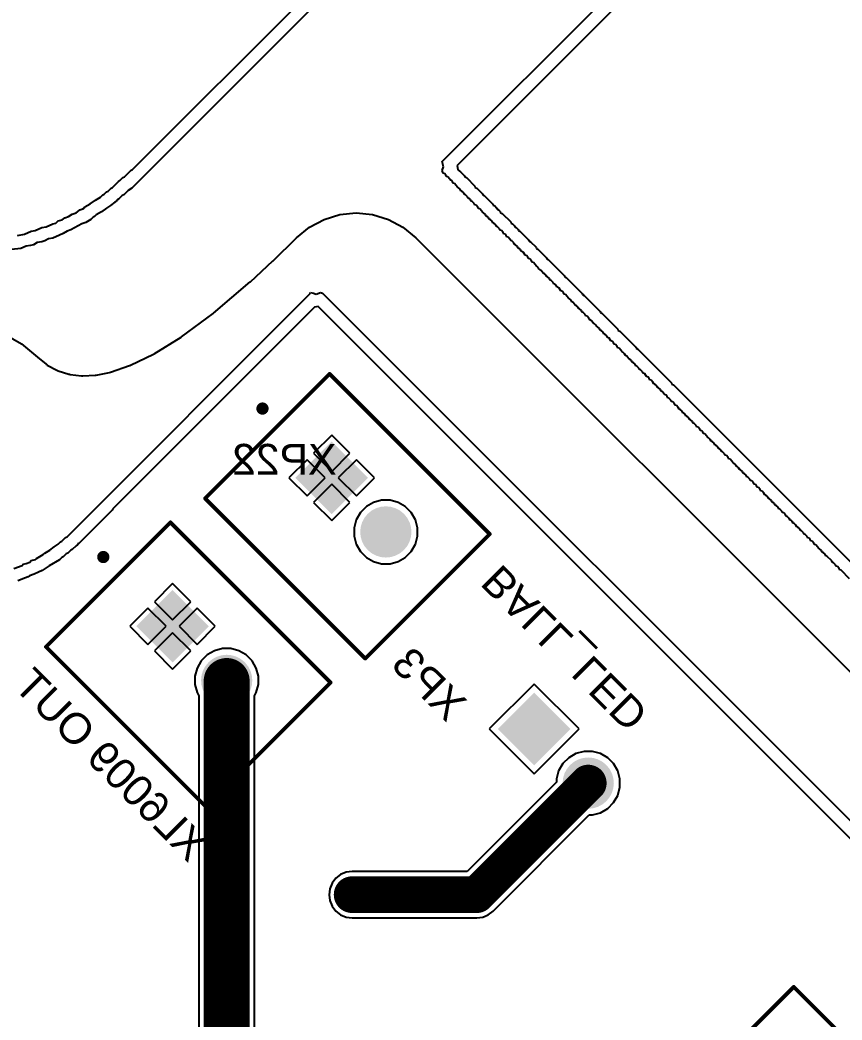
# Model space of a CAD drawing. Header units: millimetres. Extents: x 95 to 305, y 96 to 295.
# Drawn here: x 122.55 to 149.4, y 218.81 to 251.47 of the extents above; entities that cross this region are included whole.
import ezdxf

# ---------------------------------------------------------------- set-up
doc = ezdxf.new("R2010")
doc.units = ezdxf.units.MM
for name, color, linetype in [('BottomLayer', 5, 'Continuous'), ('BottomOverlay', 54, 'Continuous'), ('BottomSolder', 6, 'Continuous'), ('MultiLayer', 9, 'Continuous'), ('PadHoleLayer', 156, 'Continuous'), ('ViaHoleLayer', 16, 'Continuous')]:
    doc.layers.add(name, color=color, linetype=linetype)
doc.styles.add('Arial', font='', dxfattribs={"height": 0.2})
doc.styles.get('Arial').set_extended_font_data('Arial')

# ---------------------------------------------------------------- blocks, each defined once
blk = doc.blocks.new('JST_XH_2_B_14')
at = {"layer": 'BottomLayer'}
blk.add_hatch(color=5, dxfattribs=at).paths.add_polyline_path([(-2.038, 1.313), (-0.463, 1.313), (-0.463, -0.263), (-2.038, -0.263)])
h = blk.add_hatch(color=5, dxfattribs=at)
edge = h.paths.add_edge_path()
edge.add_arc((1.25, 0.525), 0.787, 0, 360)
at = {"layer": 'BottomSolder'}
blk.add_hatch(color=6, dxfattribs=at).paths.add_polyline_path([(-2.088, 1.363), (-0.413, 1.363), (-0.413, -0.313), (-2.088, -0.313)])
h = blk.add_hatch(color=6, dxfattribs=at)
edge = h.paths.add_edge_path()
edge.add_arc((1.25, 0.525), 0.837, 0, 360)
at = {"layer": 'MultiLayer'}
h = blk.add_hatch(color=9, dxfattribs=at)
edge = h.paths.add_edge_path()
edge.add_arc((1.25, 0.525), 0.787, 0, 360)
at = {"layer": 'PadHoleLayer'}
h = blk.add_hatch(color=156, dxfattribs=at)
edge = h.paths.add_edge_path()
edge.add_arc((-1.25, 0.525), 0.525, 0, 360)
h = blk.add_hatch(color=156, dxfattribs=at)
edge = h.paths.add_edge_path()
edge.add_arc((1.25, 0.525), 0.525, 0, 360)
at = {"layer": 'BottomOverlay', "const_width": 0.127}
for points in [[(3.7, 2.875), (-3.7, 2.875)], [(-3.7, -2.875), (-3.7, 2.875)], [(3.7, -2.875), (3.7, 2.875)], [(3.7, -2.875), (-3.7, -2.875)]]:
    blk.add_lwpolyline(points, dxfattribs=at)
at = {"layer": 'BottomOverlay'}
for points, const_width in [([(-3.732, 2.875, 1), (-3.668, 2.875, 1)], 0.0635), ([(-3.732, 2.875, 1), (-3.668, 2.875, 1)], 0.0635), ([(3.668, 2.875, 1), (3.732, 2.875, 1)], 0.0635), ([(3.668, 2.875, 1), (3.732, 2.875, 1)], 0.0635), ([(-4.35, 0.525, 1), (-4.55, 0.525, 1)], 0.2), ([(-4.6, 0.525, 1), (-4.5, 0.525, 1)], 0.1), ([(-4.4, 0.525, 1), (-4.3, 0.525, 1)], 0.1), ([(-3.732, -2.875, 1), (-3.668, -2.875, 1)], 0.0635), ([(-3.732, -2.875, 1), (-3.668, -2.875, 1)], 0.0635), ([(3.668, -2.875, 1), (3.732, -2.875, 1)], 0.0635), ([(3.668, -2.875, 1), (3.732, -2.875, 1)], 0.0635)]:
    blk.add_lwpolyline(points, format="xyb", close=True, dxfattribs=dict(at, const_width=const_width))
blk = doc.blocks.new('JST_XH_2_B_31')
at = {"layer": 'BottomLayer'}
blk.add_hatch(color=5, dxfattribs=at).paths.add_polyline_path([(-2.038, 1.313), (-0.463, 1.313), (-0.463, -0.263), (-2.038, -0.263)])
h = blk.add_hatch(color=5, dxfattribs=at)
edge = h.paths.add_edge_path()
edge.add_arc((1.25, 0.525), 0.787, 0, 360)
at = {"layer": 'BottomSolder'}
blk.add_hatch(color=6, dxfattribs=at).paths.add_polyline_path([(-2.088, 1.363), (-0.413, 1.363), (-0.413, -0.313), (-2.088, -0.313)])
h = blk.add_hatch(color=6, dxfattribs=at)
edge = h.paths.add_edge_path()
edge.add_arc((1.25, 0.525), 0.837, 0, 360)
at = {"layer": 'MultiLayer'}
h = blk.add_hatch(color=9, dxfattribs=at)
edge = h.paths.add_edge_path()
edge.add_arc((1.25, 0.525), 0.787, 0, 360)
at = {"layer": 'PadHoleLayer'}
h = blk.add_hatch(color=156, dxfattribs=at)
edge = h.paths.add_edge_path()
edge.add_arc((-1.25, 0.525), 0.525, 0, 360)
h = blk.add_hatch(color=156, dxfattribs=at)
edge = h.paths.add_edge_path()
edge.add_arc((1.25, 0.525), 0.525, 0, 360)
at = {"layer": 'BottomOverlay', "const_width": 0.127}
for points in [[(-3.7, -2.875), (-3.7, 2.875)], [(-3.7, 2.875), (3.7, 2.875)], [(3.7, -2.875), (3.7, 2.875)], [(-3.7, -2.875), (3.7, -2.875)]]:
    blk.add_lwpolyline(points, dxfattribs=at)
at = {"layer": 'BottomOverlay'}
for points, const_width in [([(-3.732, 2.875, 1), (-3.668, 2.875, 1)], 0.0635), ([(-3.732, 2.875, 1), (-3.668, 2.875, 1)], 0.0635), ([(3.668, 2.875, 1), (3.732, 2.875, 1)], 0.0635), ([(3.668, 2.875, 1), (3.732, 2.875, 1)], 0.0635), ([(-4.35, 0.525, 1), (-4.55, 0.525, 1)], 0.2), ([(-4.6, 0.525, 1), (-4.5, 0.525, 1)], 0.1), ([(-4.4, 0.525, 1), (-4.3, 0.525, 1)], 0.1), ([(-3.732, -2.875, 1), (-3.668, -2.875, 1)], 0.0635), ([(-3.732, -2.875, 1), (-3.668, -2.875, 1)], 0.0635), ([(3.668, -2.875, 1), (3.732, -2.875, 1)], 0.0635), ([(3.668, -2.875, 1), (3.732, -2.875, 1)], 0.0635)]:
    blk.add_lwpolyline(points, format="xyb", close=True, dxfattribs=dict(at, const_width=const_width))
blk = doc.blocks.new('JST_XH_2_37')
at = {"layer": 'BottomLayer'}
blk.add_hatch(color=5, dxfattribs=at).paths.add_polyline_path([(-2.038, 0.263), (-0.463, 0.263), (-0.463, -1.313), (-2.038, -1.313)])
h = blk.add_hatch(color=5, dxfattribs=at)
edge = h.paths.add_edge_path()
edge.add_arc((1.25, -0.525), 0.787, 0, 360)
at = {"layer": 'BottomSolder'}
blk.add_hatch(color=6, dxfattribs=at).paths.add_polyline_path([(-2.088, 0.313), (-0.413, 0.313), (-0.413, -1.363), (-2.088, -1.363)])
h = blk.add_hatch(color=6, dxfattribs=at)
edge = h.paths.add_edge_path()
edge.add_arc((1.25, -0.525), 0.837, 0, 360)
at = {"layer": 'MultiLayer'}
h = blk.add_hatch(color=9, dxfattribs=at)
edge = h.paths.add_edge_path()
edge.add_arc((1.25, -0.525), 0.787, 0, 360)
at = {"layer": 'PadHoleLayer'}
h = blk.add_hatch(color=156, dxfattribs=at)
edge = h.paths.add_edge_path()
edge.add_arc((-1.25, -0.525), 0.525, 0, 360)
h = blk.add_hatch(color=156, dxfattribs=at)
edge = h.paths.add_edge_path()
edge.add_arc((1.25, -0.525), 0.525, 0, 360)
blk = doc.blocks.new('JST_XH_2_B_47')
at = {"layer": 'BottomLayer'}
blk.add_hatch(color=5, dxfattribs=at).paths.add_polyline_path([(-2.038, 1.313), (-0.463, 1.313), (-0.463, -0.263), (-2.038, -0.263)])
h = blk.add_hatch(color=5, dxfattribs=at)
edge = h.paths.add_edge_path()
edge.add_arc((1.25, 0.525), 0.787, 0, 360)
at = {"layer": 'BottomSolder'}
blk.add_hatch(color=6, dxfattribs=at).paths.add_polyline_path([(-2.088, 1.363), (-0.413, 1.363), (-0.413, -0.313), (-2.088, -0.313)])
h = blk.add_hatch(color=6, dxfattribs=at)
edge = h.paths.add_edge_path()
edge.add_arc((1.25, 0.525), 0.837, 0, 360)
at = {"layer": 'MultiLayer'}
h = blk.add_hatch(color=9, dxfattribs=at)
edge = h.paths.add_edge_path()
edge.add_arc((1.25, 0.525), 0.787, 0, 360)
at = {"layer": 'PadHoleLayer'}
h = blk.add_hatch(color=156, dxfattribs=at)
edge = h.paths.add_edge_path()
edge.add_arc((-1.25, 0.525), 0.525, 0, 360)
h = blk.add_hatch(color=156, dxfattribs=at)
edge = h.paths.add_edge_path()
edge.add_arc((1.25, 0.525), 0.525, 0, 360)
at = {"layer": 'BottomOverlay', "const_width": 0.127}
for points in [[(-3.7, -2.875), (-3.7, 2.875)], [(-3.7, 2.875), (3.7, 2.875)], [(3.7, -2.875), (3.7, 2.875)], [(-3.7, -2.875), (3.7, -2.875)]]:
    blk.add_lwpolyline(points, dxfattribs=at)
at = {"layer": 'BottomOverlay'}
for points, const_width in [([(-3.732, 2.875, 1), (-3.668, 2.875, 1)], 0.0635), ([(-3.732, 2.875, 1), (-3.668, 2.875, 1)], 0.0635), ([(3.668, 2.875, 1), (3.732, 2.875, 1)], 0.0635), ([(3.668, 2.875, 1), (3.732, 2.875, 1)], 0.0635), ([(-4.35, 0.525, 1), (-4.55, 0.525, 1)], 0.2), ([(-4.6, 0.525, 1), (-4.5, 0.525, 1)], 0.1), ([(-4.4, 0.525, 1), (-4.3, 0.525, 1)], 0.1), ([(-3.732, -2.875, 1), (-3.668, -2.875, 1)], 0.0635), ([(-3.732, -2.875, 1), (-3.668, -2.875, 1)], 0.0635), ([(3.668, -2.875, 1), (3.732, -2.875, 1)], 0.0635), ([(3.668, -2.875, 1), (3.732, -2.875, 1)], 0.0635)]:
    blk.add_lwpolyline(points, format="xyb", close=True, dxfattribs=dict(at, const_width=const_width))

msp = doc.modelspace()

# ---------------------------------------------------------------- hatches: boundary and pattern name
at = {"layer": 'BottomLayer'}
h = msp.add_hatch(color=5, dxfattribs=at)
edge = h.paths.add_edge_path()
edge.add_arc((133.4, 222.9), 0.4, 0, 360)
at = {"layer": 'BottomSolder'}
h = msp.add_hatch(color=6, dxfattribs=at)
edge = h.paths.add_edge_path()
edge.add_arc((133.4, 222.9), 0.45, 0, 360)
at = {"layer": 'ViaHoleLayer'}
h = msp.add_hatch(color=16, dxfattribs=at)
edge = h.paths.add_edge_path()
edge.add_arc((133.4, 222.9), 0.25, 0, 360)

# ---------------------------------------------------------------- linework, layer by layer
at = {"layer": 'BottomLayer'}
for p, q in [((132.482, 244.961), (132.997, 245.118)), ((132.997, 245.118), (133.532, 245.17)), ((133.532, 245.17), (134.067, 245.118)), ((134.067, 245.118), (134.582, 244.961)), ((131.581, 244.358), (132.008, 244.708)), ((132.008, 244.708), (132.482, 244.961)), ((134.582, 244.961), (135.056, 244.708)), ((135.056, 244.708), (135.482, 244.359)), ((130.817, 243.612), (131.581, 244.358)), ((135.482, 244.359), (153.929, 225.911)), ((130.073, 242.923), (130.812, 243.607)), ((130.812, 243.607), (130.814, 243.61)), ((130.814, 243.61), (130.817, 243.612)), ((128.867, 241.899), (130.065, 242.916)), ((130.065, 242.916), (130.069, 242.92)), ((130.069, 242.92), (130.073, 242.923)), ((127.827, 241.129), (128.854, 241.888)), ((128.854, 241.888), (128.86, 241.895)), ((128.86, 241.895), (128.867, 241.899)), ((122.033, 241.224), (122.598, 240.897)), ((126.931, 240.573), (127.809, 241.117)), ((127.809, 241.117), (127.817, 241.124)), ((127.817, 241.124), (127.827, 241.129)), ((122.598, 240.897), (123.115, 240.463)), ((123.115, 240.463), (123.116, 240.463)), ((123.116, 240.463), (123.116, 240.463)), ((123.116, 240.463), (123.397, 240.229)), ((126.159, 240.196), (126.909, 240.56)), ((126.909, 240.56), (126.919, 240.568)), ((126.919, 240.568), (126.931, 240.573)), ((123.397, 240.229), (123.419, 240.217)), ((123.419, 240.217), (123.438, 240.201)), ((123.438, 240.201), (123.749, 240.031)), ((125.504, 239.971), (126.129, 240.184)), ((126.129, 240.184), (126.143, 240.192)), ((126.143, 240.192), (126.159, 240.196)), ((123.749, 240.031), (123.773, 240.024)), ((123.773, 240.024), (123.796, 240.011)), ((123.796, 240.011), (124.138, 239.905)), ((124.138, 239.905), (124.161, 239.903)), ((124.161, 239.903), (124.184, 239.895)), ((124.184, 239.895), (124.557, 239.853)), ((124.557, 239.853), (124.578, 239.855)), ((124.578, 239.855), (124.599, 239.852)), ((124.599, 239.852), (125.002, 239.873)), ((125.002, 239.873), (125.019, 239.877)), ((125.019, 239.877), (125.038, 239.877)), ((125.038, 239.877), (125.471, 239.962)), ((125.471, 239.962), (125.487, 239.969)), ((125.487, 239.969), (125.504, 239.971)), ((132.732, 237.914), (132.14, 237.322)), ((133.324, 237.322), (132.732, 237.914)), ((132.14, 237.322), (132.732, 236.73)), ((132.732, 236.73), (133.324, 237.322)), ((131.928, 237.11), (131.336, 236.518)), ((132.52, 236.518), (131.928, 237.11)), ((133.537, 237.11), (132.944, 236.518)), ((134.129, 236.518), (133.537, 237.11)), ((131.336, 236.518), (131.928, 235.926)), ((131.928, 235.926), (132.52, 236.518)), ((132.732, 236.306), (132.14, 235.713)), ((133.324, 235.713), (132.732, 236.306)), ((132.944, 236.518), (133.537, 235.926)), ((133.537, 235.926), (134.129, 236.518)), ((132.14, 235.713), (132.732, 235.121)), ((132.732, 235.121), (133.324, 235.713)), ((133.863, 235.58), (133.67, 235.387)), ((134.1, 235.717), (133.863, 235.58)), ((134.363, 235.787), (134.1, 235.717)), ((134.637, 235.787), (134.363, 235.787)), ((134.9, 235.717), (134.637, 235.787)), ((135.137, 235.58), (134.9, 235.717)), ((135.33, 235.387), (135.137, 235.58)), ((133.67, 235.387), (133.533, 235.15)), ((135.467, 235.15), (135.33, 235.387)), ((133.533, 235.15), (133.463, 234.887)), ((135.537, 234.887), (135.467, 235.15)), ((133.463, 234.887), (133.463, 234.613)), ((133.463, 234.613), (133.533, 234.35)), ((135.467, 234.35), (135.537, 234.613)), ((135.537, 234.613), (135.537, 234.887)), ((133.533, 234.35), (133.67, 234.113)), ((135.33, 234.113), (135.467, 234.35)), ((133.67, 234.113), (133.863, 233.92)), ((133.863, 233.92), (134.1, 233.783)), ((134.9, 233.783), (135.137, 233.92)), ((135.137, 233.92), (135.33, 234.113)), ((134.1, 233.783), (134.363, 233.713)), ((134.363, 233.713), (134.637, 233.713)), ((134.637, 233.713), (134.9, 233.783)), ((127.532, 233.064), (126.94, 232.472)), ((128.124, 232.472), (127.532, 233.064)), ((126.94, 232.472), (127.532, 231.88)), ((127.532, 231.88), (128.124, 232.472)), ((126.728, 232.26), (126.136, 231.668)), ((127.32, 231.668), (126.728, 232.26)), ((128.337, 232.26), (127.744, 231.668)), ((128.929, 231.668), (128.337, 232.26)), ((126.136, 231.668), (126.728, 231.076)), ((126.728, 231.076), (127.32, 231.668)), ((127.744, 231.668), (128.337, 231.076)), ((128.337, 231.076), (128.929, 231.668)), ((127.532, 231.456), (126.94, 230.863)), ((128.124, 230.863), (127.532, 231.456)), ((126.94, 230.863), (127.532, 230.271)), ((127.532, 230.271), (128.124, 230.863)), ((128.663, 230.73), (128.47, 230.537)), ((128.9, 230.867), (128.663, 230.73)), ((129.163, 230.937), (128.9, 230.867)), ((129.437, 230.937), (129.163, 230.937)), ((129.7, 230.867), (129.437, 230.937)), ((129.937, 230.73), (129.7, 230.867)), ((130.13, 230.537), (129.937, 230.73)), ((128.47, 230.537), (128.333, 230.3)), ((130.267, 230.3), (130.13, 230.537)), ((128.333, 230.3), (128.263, 230.037)), ((128.263, 230.037), (128.263, 229.763)), ((130.337, 230.037), (130.267, 230.3)), ((130.337, 229.763), (130.337, 230.037)), ((128.263, 229.763), (128.333, 229.5)), ((130.267, 229.5), (130.337, 229.763)), ((139.345, 229.78), (137.878, 228.313)), ((140.812, 228.313), (139.345, 229.78)), ((128.333, 229.5), (128.392, 229.397)), ((128.392, 229.397), (128.392, 211.916)), ((130.208, 229.397), (130.267, 229.5)), ((130.208, 212.444), (130.208, 229.397)), ((137.878, 228.313), (139.345, 226.845)), ((139.345, 226.845), (140.812, 228.313)), ((140.712, 227.512), (140.476, 227.375)), ((140.976, 227.582), (140.712, 227.512)), ((141.249, 227.582), (140.976, 227.582)), ((141.513, 227.512), (141.249, 227.582)), ((141.75, 227.375), (141.513, 227.512)), ((140.282, 227.182), (140.146, 226.945)), ((140.476, 227.375), (140.282, 227.182)), ((141.943, 227.182), (141.75, 227.375)), ((142.079, 226.945), (141.943, 227.182)), ((140.146, 226.945), (140.075, 226.681)), ((142.15, 226.681), (142.079, 226.945)), ((140.075, 226.577), (137.154, 223.656)), ((140.075, 226.681), (140.075, 226.577)), ((142.079, 226.144), (142.15, 226.408)), ((142.15, 226.408), (142.15, 226.681)), ((141.943, 225.908), (142.079, 226.144)), ((141.75, 225.715), (141.943, 225.908)), ((138.003, 222.365), (141.145, 225.507)), ((141.145, 225.507), (141.249, 225.507)), ((141.249, 225.507), (141.513, 225.578)), ((141.513, 225.578), (141.75, 225.715)), ((133.022, 223.555), (132.865, 223.435)), ((133.204, 223.631), (133.022, 223.555)), ((133.4, 223.656), (133.204, 223.631)), ((137.154, 223.656), (133.4, 223.656)), ((132.745, 223.278), (132.669, 223.096)), ((132.865, 223.435), (132.745, 223.278)), ((132.669, 223.096), (132.644, 222.9)), ((132.644, 222.9), (132.669, 222.704)), ((132.669, 222.704), (132.745, 222.522)), ((132.745, 222.522), (132.865, 222.365)), ((132.865, 222.365), (133.022, 222.245)), ((133.022, 222.245), (133.204, 222.169)), ((133.204, 222.169), (133.4, 222.144)), ((137.468, 222.144), (137.664, 222.169)), ((137.664, 222.169), (137.846, 222.245)), ((137.846, 222.245), (138.003, 222.365)), ((133.4, 222.144), (137.468, 222.144))]:
    msp.add_line(p, q, dxfattribs=at)
for points, const_width in [([(129.3, 211.916), (129.3, 229.88)], 1.5), ([(137.468, 222.9), (141.113, 226.545)], 1.2), ([(133.4, 222.9), (137.468, 222.9)], 1.2)]:
    msp.add_lwpolyline(points, dxfattribs=dict(at, const_width=const_width))
for points, const_width in [([(128.925, 229.88, 1), (129.675, 229.88, 1)], 0.75), ([(140.813, 226.545, 1), (141.413, 226.545, 1)], 0.6), ([(133.1, 222.9, 1), (133.7, 222.9, 1)], 0.6), ([(137.168, 222.9, 1), (137.768, 222.9, 1)], 0.6), ([(137.168, 222.9, 1), (137.768, 222.9, 1)], 0.6)]:
    msp.add_lwpolyline(points, format="xyb", close=True, dxfattribs=dict(at, const_width=const_width))
at = {"layer": 'BottomOverlay'}
for p, q in [((153.998, 273.779), (126.203, 245.983)), ((126.227, 246.591), (153.524, 273.888)), ((153.341, 263.24), (136.827, 246.725)), ((136.34, 246.847), (143.63, 254.137)), ((136.352, 246.811), (136.34, 246.847)), ((136.34, 246.555), (136.389, 246.677)), ((136.389, 246.677), (136.352, 246.811)), ((136.827, 246.725), (136.851, 246.579)), ((125.911, 246.324), (125.959, 246.348)), ((125.959, 246.348), (126.178, 246.567)), ((126.178, 246.567), (126.227, 246.591)), ((136.377, 246.47), (136.34, 246.555)), ((136.425, 246.445), (136.377, 246.47)), ((136.462, 246.409), (136.425, 246.445)), ((136.486, 246.36), (136.462, 246.409)), ((136.523, 246.348), (136.486, 246.36)), ((136.583, 246.287), (136.523, 246.348)), ((136.851, 246.579), (136.936, 246.518)), ((136.936, 246.518), (137.07, 246.385)), ((137.07, 246.385), (137.082, 246.348)), ((137.082, 246.348), (137.131, 246.324)), ((125.521, 245.983), (125.57, 246.007)), ((125.57, 246.007), (125.764, 246.202)), ((125.764, 246.202), (125.813, 246.226)), ((125.813, 246.226), (125.911, 246.324)), ((136.608, 246.239), (136.583, 246.287)), ((136.644, 246.226), (136.608, 246.239)), ((136.681, 246.19), (136.644, 246.226)), ((136.705, 246.141), (136.681, 246.19)), ((136.742, 246.129), (136.705, 246.141)), ((136.802, 246.068), (136.742, 246.129)), ((136.827, 246.02), (136.802, 246.068)), ((136.863, 246.007), (136.827, 246.02)), ((136.924, 245.946), (136.863, 246.007)), ((137.131, 246.324), (137.411, 246.044)), ((137.411, 246.044), (137.423, 246.007)), ((137.423, 246.007), (137.472, 245.983)), ((125.01, 245.594), (125.18, 245.691)), ((125.18, 245.691), (125.253, 245.764)), ((125.253, 245.764), (125.302, 245.788)), ((125.302, 245.788), (125.375, 245.861)), ((125.375, 245.861), (125.424, 245.886)), ((125.424, 245.886), (125.521, 245.983)), ((125.886, 245.74), (125.764, 245.618)), ((125.935, 245.764), (125.886, 245.74)), ((126.081, 245.91), (125.935, 245.764)), ((126.203, 245.983), (126.081, 245.91)), ((136.948, 245.898), (136.924, 245.946)), ((136.985, 245.886), (136.948, 245.898)), ((137.046, 245.825), (136.985, 245.886)), ((137.07, 245.776), (137.046, 245.825)), ((137.107, 245.764), (137.07, 245.776)), ((137.168, 245.703), (137.107, 245.764)), ((137.192, 245.654), (137.168, 245.703)), ((137.472, 245.983), (137.654, 245.8)), ((137.654, 245.8), (137.667, 245.764)), ((137.667, 245.764), (137.715, 245.74)), ((137.715, 245.74), (137.995, 245.46)), ((124.657, 245.338), (124.669, 245.375)), ((124.669, 245.375), (124.84, 245.472)), ((124.84, 245.472), (125.01, 245.594)), ((125.509, 245.411), (125.375, 245.326)), ((125.643, 245.521), (125.509, 245.411)), ((125.691, 245.545), (125.643, 245.521)), ((125.716, 245.594), (125.691, 245.545)), ((125.764, 245.618), (125.716, 245.594)), ((137.228, 245.642), (137.192, 245.654)), ((137.265, 245.606), (137.228, 245.642)), ((137.289, 245.557), (137.265, 245.606)), ((137.326, 245.545), (137.289, 245.557)), ((137.387, 245.484), (137.326, 245.545)), ((137.411, 245.435), (137.387, 245.484)), ((137.447, 245.423), (137.411, 245.435)), ((137.508, 245.362), (137.447, 245.423)), ((137.533, 245.314), (137.508, 245.362)), ((137.995, 245.46), (138.007, 245.423)), ((138.007, 245.423), (138.056, 245.399)), ((138.056, 245.399), (138.117, 245.338)), ((124.012, 245.009), (124.134, 245.058)), ((124.134, 245.058), (124.255, 245.131)), ((124.255, 245.131), (124.377, 245.18)), ((124.377, 245.18), (124.426, 245.204)), ((124.426, 245.204), (124.499, 245.277)), ((124.499, 245.277), (124.596, 245.301)), ((124.596, 245.301), (124.657, 245.338)), ((124.937, 245.034), (124.864, 244.961)), ((124.986, 245.058), (124.937, 245.034)), ((125.034, 245.107), (124.986, 245.058)), ((125.205, 245.204), (125.034, 245.107)), ((125.375, 245.326), (125.205, 245.204)), ((137.569, 245.301), (137.533, 245.314)), ((137.63, 245.241), (137.569, 245.301)), ((137.654, 245.192), (137.63, 245.241)), ((137.691, 245.18), (137.654, 245.192)), ((137.752, 245.119), (137.691, 245.18)), ((137.776, 245.07), (137.752, 245.119)), ((137.813, 245.058), (137.776, 245.07)), ((137.849, 245.022), (137.813, 245.058)), ((137.873, 244.973), (137.849, 245.022)), ((138.117, 245.338), (138.129, 245.301)), ((138.129, 245.301), (138.178, 245.277)), ((138.178, 245.277), (138.238, 245.216)), ((138.238, 245.216), (138.251, 245.18)), ((138.251, 245.18), (138.299, 245.155)), ((138.299, 245.155), (138.579, 244.876)), ((123.258, 244.693), (123.404, 244.717)), ((123.404, 244.717), (123.623, 244.815)), ((123.623, 244.815), (123.72, 244.839)), ((123.72, 244.839), (123.793, 244.912)), ((123.793, 244.912), (123.927, 244.949)), ((123.927, 244.949), (124.012, 245.009)), ((124.572, 244.815), (124.207, 244.62)), ((124.694, 244.863), (124.572, 244.815)), ((124.864, 244.961), (124.694, 244.863)), ((137.91, 244.961), (137.873, 244.973)), ((137.971, 244.9), (137.91, 244.961)), ((137.995, 244.851), (137.971, 244.9)), ((138.032, 244.839), (137.995, 244.851)), ((138.092, 244.778), (138.032, 244.839)), ((138.117, 244.73), (138.092, 244.778)), ((138.153, 244.717), (138.117, 244.73)), ((138.214, 244.657), (138.153, 244.717)), ((138.579, 244.876), (138.591, 244.839)), ((138.591, 244.839), (138.64, 244.815)), ((138.64, 244.815), (138.701, 244.754)), ((138.701, 244.754), (138.713, 244.717)), ((138.713, 244.717), (138.762, 244.693)), ((122.466, 244.437), (122.698, 244.474)), ((122.698, 244.474), (122.917, 244.571)), ((122.917, 244.571), (123.038, 244.596)), ((123.038, 244.596), (123.258, 244.693)), ((123.842, 244.45), (123.623, 244.352)), ((123.963, 244.498), (123.842, 244.45)), ((124.085, 244.571), (123.963, 244.498)), ((124.207, 244.62), (124.085, 244.571)), ((138.238, 244.608), (138.214, 244.657)), ((138.275, 244.596), (138.238, 244.608)), ((138.336, 244.535), (138.275, 244.596)), ((138.36, 244.486), (138.336, 244.535)), ((138.397, 244.474), (138.36, 244.486)), ((138.433, 244.437), (138.397, 244.474)), ((138.458, 244.389), (138.433, 244.437)), ((138.494, 244.377), (138.458, 244.389)), ((138.555, 244.316), (138.494, 244.377)), ((138.762, 244.693), (138.823, 244.632)), ((138.823, 244.632), (138.835, 244.596)), ((138.835, 244.596), (138.883, 244.571)), ((138.883, 244.571), (139.163, 244.291)), ((122.746, 244.085), (122.576, 244.012)), ((122.892, 244.109), (122.746, 244.085)), ((122.99, 244.133), (122.892, 244.109)), ((123.111, 244.206), (122.99, 244.133)), ((123.258, 244.231), (123.111, 244.206)), ((123.355, 244.255), (123.258, 244.231)), ((123.477, 244.328), (123.355, 244.255)), ((123.623, 244.352), (123.477, 244.328)), ((138.579, 244.267), (138.555, 244.316)), ((138.616, 244.255), (138.579, 244.267)), ((138.677, 244.194), (138.616, 244.255)), ((138.701, 244.145), (138.677, 244.194)), ((138.737, 244.133), (138.701, 244.145)), ((138.798, 244.072), (138.737, 244.133)), ((138.823, 244.024), (138.798, 244.072)), ((139.163, 244.291), (139.176, 244.255)), ((139.176, 244.255), (139.224, 244.231)), ((139.224, 244.231), (139.407, 244.048)), ((139.407, 244.048), (139.419, 244.012)), ((122.576, 244.012), (122.272, 243.975)), ((138.859, 244.012), (138.823, 244.024)), ((138.896, 243.975), (138.859, 244.012)), ((138.92, 243.926), (138.896, 243.975)), ((138.993, 243.878), (138.92, 243.926)), ((139.054, 243.792), (138.993, 243.878)), ((139.103, 243.768), (139.054, 243.792)), ((139.139, 243.732), (139.103, 243.768)), ((139.163, 243.683), (139.139, 243.732)), ((139.419, 244.012), (139.468, 243.987)), ((139.468, 243.987), (139.748, 243.707)), ((139.2, 243.671), (139.163, 243.683)), ((139.261, 243.61), (139.2, 243.671)), ((139.285, 243.561), (139.261, 243.61)), ((139.322, 243.549), (139.285, 243.561)), ((139.382, 243.488), (139.322, 243.549)), ((139.407, 243.44), (139.382, 243.488)), ((139.443, 243.427), (139.407, 243.44)), ((139.48, 243.391), (139.443, 243.427)), ((139.504, 243.342), (139.48, 243.391)), ((139.748, 243.707), (139.76, 243.671)), ((139.76, 243.671), (139.808, 243.646)), ((139.808, 243.646), (140.332, 243.123)), ((139.577, 243.293), (139.504, 243.342)), ((139.638, 243.208), (139.577, 243.293)), ((139.687, 243.184), (139.638, 243.208)), ((139.723, 243.147), (139.687, 243.184)), ((139.748, 243.099), (139.723, 243.147)), ((139.784, 243.087), (139.748, 243.099)), ((139.845, 243.026), (139.784, 243.087)), ((140.332, 243.123), (140.344, 243.087)), ((140.344, 243.087), (140.393, 243.062)), ((140.393, 243.062), (140.916, 242.539)), ((139.869, 242.977), (139.845, 243.026)), ((139.906, 242.965), (139.869, 242.977)), ((139.967, 242.904), (139.906, 242.965)), ((139.991, 242.855), (139.967, 242.904)), ((140.027, 242.843), (139.991, 242.855)), ((140.064, 242.807), (140.027, 242.843)), ((140.088, 242.758), (140.064, 242.807)), ((140.161, 242.709), (140.088, 242.758)), ((124.085, 234.592), (132.032, 242.539)), ((132.032, 242.539), (132.044, 242.575)), ((132.044, 242.575), (132.141, 242.551)), ((132.141, 242.551), (132.227, 242.515)), ((132.227, 242.515), (132.36, 242.575)), ((132.36, 242.575), (132.434, 242.551)), ((132.434, 242.551), (153.037, 221.948)), ((140.222, 242.624), (140.161, 242.709)), ((140.271, 242.6), (140.222, 242.624)), ((140.307, 242.563), (140.271, 242.6)), ((140.332, 242.515), (140.307, 242.563)), ((140.368, 242.502), (140.332, 242.515)), ((140.429, 242.442), (140.368, 242.502)), ((140.453, 242.393), (140.429, 242.442)), ((140.916, 242.539), (140.928, 242.502)), ((140.928, 242.502), (140.977, 242.478)), ((140.977, 242.478), (141.5, 241.955)), ((132.166, 242.089), (125.582, 235.505)), ((132.287, 242.113), (132.166, 242.089)), ((152.672, 221.729), (132.287, 242.113)), ((140.49, 242.381), (140.453, 242.393)), ((140.551, 242.32), (140.49, 242.381)), ((140.575, 242.271), (140.551, 242.32)), ((140.624, 242.247), (140.575, 242.271)), ((140.685, 242.162), (140.624, 242.247)), ((140.733, 242.137), (140.685, 242.162)), ((140.77, 242.101), (140.733, 242.137)), ((140.794, 242.052), (140.77, 242.101)), ((140.831, 242.04), (140.794, 242.052)), ((140.891, 241.979), (140.831, 242.04)), ((140.916, 241.93), (140.891, 241.979)), ((140.952, 241.918), (140.916, 241.93)), ((141.013, 241.857), (140.952, 241.918)), ((141.038, 241.809), (141.013, 241.857)), ((141.074, 241.797), (141.038, 241.809)), ((141.135, 241.736), (141.074, 241.797)), ((141.5, 241.955), (141.512, 241.918)), ((141.512, 241.918), (141.561, 241.894)), ((141.561, 241.894), (142.084, 241.371)), ((141.159, 241.687), (141.135, 241.736)), ((141.208, 241.663), (141.159, 241.687)), ((141.269, 241.578), (141.208, 241.663)), ((141.317, 241.553), (141.269, 241.578)), ((141.354, 241.517), (141.317, 241.553)), ((141.378, 241.468), (141.354, 241.517)), ((141.415, 241.456), (141.378, 241.468)), ((141.476, 241.395), (141.415, 241.456)), ((141.5, 241.346), (141.476, 241.395)), ((141.536, 241.334), (141.5, 241.346)), ((141.597, 241.273), (141.536, 241.334)), ((141.622, 241.225), (141.597, 241.273)), ((141.658, 241.212), (141.622, 241.225)), ((141.719, 241.152), (141.658, 241.212)), ((141.743, 241.103), (141.719, 241.152)), ((141.792, 241.079), (141.743, 241.103)), ((142.084, 241.371), (142.096, 241.334)), ((142.096, 241.334), (142.145, 241.31)), ((142.145, 241.31), (142.668, 240.787)), ((141.853, 240.993), (141.792, 241.079)), ((141.902, 240.969), (141.853, 240.993)), ((141.938, 240.933), (141.902, 240.969)), ((141.962, 240.884), (141.938, 240.933)), ((141.999, 240.872), (141.962, 240.884)), ((142.06, 240.811), (141.999, 240.872)), ((142.084, 240.762), (142.06, 240.811)), ((142.668, 240.787), (142.68, 240.75)), ((142.121, 240.75), (142.084, 240.762)), ((142.181, 240.689), (142.121, 240.75)), ((142.206, 240.64), (142.181, 240.689)), ((142.242, 240.628), (142.206, 240.64)), ((142.303, 240.567), (142.242, 240.628)), ((142.328, 240.519), (142.303, 240.567)), ((142.376, 240.494), (142.328, 240.519)), ((142.437, 240.409), (142.376, 240.494)), ((142.68, 240.75), (142.729, 240.726)), ((142.729, 240.726), (143.837, 239.618)), ((142.486, 240.385), (142.437, 240.409)), ((142.522, 240.348), (142.486, 240.385)), ((142.547, 240.3), (142.522, 240.348)), ((142.583, 240.288), (142.547, 240.3)), ((142.644, 240.227), (142.583, 240.288)), ((142.668, 240.178), (142.644, 240.227)), ((142.705, 240.166), (142.668, 240.178)), ((142.766, 240.105), (142.705, 240.166)), ((142.79, 240.056), (142.766, 240.105)), ((142.826, 240.044), (142.79, 240.056)), ((142.887, 239.983), (142.826, 240.044)), ((142.912, 239.935), (142.887, 239.983)), ((142.96, 239.91), (142.912, 239.935)), ((143.021, 239.825), (142.96, 239.91)), ((143.07, 239.801), (143.021, 239.825)), ((143.106, 239.764), (143.07, 239.801)), ((143.131, 239.716), (143.106, 239.764)), ((143.167, 239.703), (143.131, 239.716)), ((143.228, 239.643), (143.167, 239.703)), ((143.252, 239.594), (143.228, 239.643)), ((143.289, 239.582), (143.252, 239.594)), ((143.35, 239.521), (143.289, 239.582)), ((143.374, 239.472), (143.35, 239.521)), ((143.411, 239.46), (143.374, 239.472)), ((143.837, 239.618), (143.849, 239.582)), ((143.849, 239.582), (143.897, 239.557)), ((143.897, 239.557), (156.384, 227.071)), ((143.471, 239.399), (143.411, 239.46)), ((143.496, 239.35), (143.471, 239.399)), ((143.544, 239.326), (143.496, 239.35)), ((143.605, 239.241), (143.544, 239.326)), ((143.654, 239.217), (143.605, 239.241)), ((143.691, 239.18), (143.654, 239.217)), ((143.715, 239.131), (143.691, 239.18)), ((143.751, 239.119), (143.715, 239.131)), ((143.812, 239.058), (143.751, 239.119)), ((143.837, 239.01), (143.812, 239.058)), ((143.873, 238.998), (143.837, 239.01)), ((143.934, 238.937), (143.873, 238.998)), ((143.958, 238.888), (143.934, 238.937)), ((143.995, 238.876), (143.958, 238.888)), ((144.056, 238.815), (143.995, 238.876)), ((144.08, 238.766), (144.056, 238.815)), ((144.116, 238.754), (144.08, 238.766)), ((144.177, 238.693), (144.116, 238.754)), ((144.202, 238.645), (144.177, 238.693)), ((144.238, 238.632), (144.202, 238.645)), ((144.275, 238.596), (144.238, 238.632)), ((144.299, 238.547), (144.275, 238.596)), ((144.336, 238.535), (144.299, 238.547)), ((144.396, 238.474), (144.336, 238.535)), ((144.421, 238.426), (144.396, 238.474)), ((144.457, 238.413), (144.421, 238.426)), ((144.518, 238.353), (144.457, 238.413)), ((144.542, 238.304), (144.518, 238.353)), ((144.579, 238.292), (144.542, 238.304)), ((144.64, 238.231), (144.579, 238.292)), ((144.664, 238.182), (144.64, 238.231)), ((144.701, 238.17), (144.664, 238.182)), ((144.761, 238.109), (144.701, 238.17)), ((144.786, 238.06), (144.761, 238.109)), ((144.822, 238.048), (144.786, 238.06)), ((144.859, 238.012), (144.822, 238.048)), ((144.883, 237.963), (144.859, 238.012)), ((144.92, 237.951), (144.883, 237.963)), ((144.981, 237.89), (144.92, 237.951)), ((145.005, 237.841), (144.981, 237.89)), ((145.041, 237.829), (145.005, 237.841)), ((145.102, 237.768), (145.041, 237.829)), ((145.127, 237.72), (145.102, 237.768)), ((145.163, 237.708), (145.127, 237.72)), ((145.224, 237.647), (145.163, 237.708)), ((145.248, 237.598), (145.224, 237.647)), ((145.285, 237.586), (145.248, 237.598)), ((145.346, 237.525), (145.285, 237.586)), ((145.37, 237.476), (145.346, 237.525)), ((145.406, 237.464), (145.37, 237.476)), ((145.443, 237.428), (145.406, 237.464)), ((145.467, 237.379), (145.443, 237.428)), ((145.504, 237.367), (145.467, 237.379)), ((145.565, 237.306), (145.504, 237.367)), ((145.589, 237.257), (145.565, 237.306)), ((145.626, 237.245), (145.589, 237.257)), ((145.686, 237.184), (145.626, 237.245)), ((145.711, 237.136), (145.686, 237.184)), ((145.747, 237.123), (145.711, 237.136)), ((145.808, 237.063), (145.747, 237.123)), ((145.832, 237.014), (145.808, 237.063)), ((145.869, 237.002), (145.832, 237.014)), ((145.93, 236.941), (145.869, 237.002)), ((145.954, 236.892), (145.93, 236.941)), ((145.991, 236.88), (145.954, 236.892)), ((146.027, 236.844), (145.991, 236.88)), ((146.051, 236.795), (146.027, 236.844)), ((146.088, 236.783), (146.051, 236.795)), ((146.149, 236.722), (146.088, 236.783)), ((146.173, 236.673), (146.149, 236.722)), ((146.21, 236.661), (146.173, 236.673)), ((146.271, 236.6), (146.21, 236.661)), ((146.295, 236.551), (146.271, 236.6)), ((146.331, 236.539), (146.295, 236.551)), ((146.392, 236.478), (146.331, 236.539)), ((146.417, 236.43), (146.392, 236.478)), ((146.453, 236.418), (146.417, 236.43)), ((146.514, 236.357), (146.453, 236.418)), ((146.538, 236.308), (146.514, 236.357)), ((146.575, 236.296), (146.538, 236.308)), ((146.611, 236.259), (146.575, 236.296)), ((146.636, 236.211), (146.611, 236.259)), ((146.672, 236.199), (146.636, 236.211)), ((146.733, 236.138), (146.672, 236.199)), ((146.757, 236.089), (146.733, 236.138)), ((146.794, 236.077), (146.757, 236.089)), ((146.855, 236.016), (146.794, 236.077)), ((146.879, 235.967), (146.855, 236.016)), ((146.916, 235.955), (146.879, 235.967)), ((146.976, 235.894), (146.916, 235.955)), ((147.001, 235.846), (146.976, 235.894)), ((147.037, 235.833), (147.001, 235.846)), ((147.098, 235.773), (147.037, 235.833)), ((147.122, 235.724), (147.098, 235.773)), ((147.159, 235.712), (147.122, 235.724)), ((147.195, 235.675), (147.159, 235.712)), ((147.22, 235.627), (147.195, 235.675)), ((147.256, 235.614), (147.22, 235.627)), ((147.317, 235.554), (147.256, 235.614)), ((147.341, 235.505), (147.317, 235.554)), ((125.558, 235.456), (124.474, 234.373)), ((125.582, 235.505), (125.558, 235.456)), ((147.378, 235.493), (147.341, 235.505)), ((147.439, 235.432), (147.378, 235.493)), ((147.463, 235.383), (147.439, 235.432)), ((147.5, 235.371), (147.463, 235.383)), ((147.561, 235.31), (147.5, 235.371)), ((147.585, 235.261), (147.561, 235.31)), ((147.621, 235.249), (147.585, 235.261)), ((147.682, 235.188), (147.621, 235.249)), ((147.707, 235.14), (147.682, 235.188)), ((147.743, 235.128), (147.707, 235.14)), ((147.78, 235.091), (147.743, 235.128)), ((147.804, 235.042), (147.78, 235.091)), ((147.84, 235.03), (147.804, 235.042)), ((147.901, 234.969), (147.84, 235.03)), ((147.926, 234.921), (147.901, 234.969)), ((147.962, 234.909), (147.926, 234.921)), ((148.023, 234.848), (147.962, 234.909)), ((123.915, 234.446), (124.036, 234.568)), ((124.036, 234.568), (124.085, 234.592)), ((148.047, 234.799), (148.023, 234.848)), ((148.084, 234.787), (148.047, 234.799)), ((148.145, 234.726), (148.084, 234.787)), ((148.169, 234.677), (148.145, 234.726)), ((148.206, 234.665), (148.169, 234.677)), ((148.266, 234.604), (148.206, 234.665)), ((148.291, 234.556), (148.266, 234.604)), ((123.525, 234.154), (123.659, 234.264)), ((123.659, 234.264), (123.793, 234.349)), ((123.793, 234.349), (123.866, 234.422)), ((123.866, 234.422), (123.915, 234.446)), ((124.377, 234.3), (124.255, 234.178)), ((124.426, 234.324), (124.377, 234.3)), ((124.438, 234.361), (124.426, 234.324)), ((124.474, 234.373), (124.438, 234.361)), ((148.327, 234.543), (148.291, 234.556)), ((148.364, 234.507), (148.327, 234.543)), ((148.388, 234.458), (148.364, 234.507)), ((148.425, 234.446), (148.388, 234.458)), ((148.485, 234.385), (148.425, 234.446)), ((148.51, 234.337), (148.485, 234.385)), ((148.546, 234.324), (148.51, 234.337)), ((148.607, 234.264), (148.546, 234.324)), ((148.631, 234.215), (148.607, 234.264)), ((123.136, 233.911), (123.306, 234.008)), ((123.306, 234.008), (123.355, 234.057)), ((123.355, 234.057), (123.525, 234.154)), ((123.963, 233.935), (123.915, 233.911)), ((124.061, 234.032), (123.963, 233.935)), ((124.109, 234.057), (124.061, 234.032)), ((124.207, 234.154), (124.109, 234.057)), ((124.255, 234.178), (124.207, 234.154)), ((148.668, 234.203), (148.631, 234.215)), ((148.729, 234.142), (148.668, 234.203)), ((148.753, 234.093), (148.729, 234.142)), ((148.79, 234.081), (148.753, 234.093)), ((148.851, 234.02), (148.79, 234.081)), ((148.875, 233.971), (148.851, 234.02)), ((148.911, 233.959), (148.875, 233.971)), ((149.07, 233.801), (148.911, 233.959)), ((122.345, 233.558), (122.613, 233.655)), ((122.613, 233.655), (122.649, 233.692)), ((122.649, 233.692), (122.746, 233.716)), ((122.746, 233.716), (122.868, 233.765)), ((122.868, 233.765), (122.917, 233.813)), ((122.917, 233.813), (123.051, 233.85)), ((123.051, 233.85), (123.087, 233.886)), ((123.087, 233.886), (123.136, 233.911)), ((123.501, 233.643), (123.27, 233.485)), ((123.842, 233.838), (123.501, 233.643)), ((123.915, 233.911), (123.842, 233.838)), ((149.094, 233.752), (149.07, 233.801)), ((149.13, 233.74), (149.094, 233.752)), ((149.191, 233.679), (149.13, 233.74)), ((149.216, 233.631), (149.191, 233.679)), ((149.252, 233.619), (149.216, 233.631)), ((149.313, 233.558), (149.252, 233.619)), ((122.819, 233.278), (122.722, 233.253)), ((122.856, 233.314), (122.819, 233.278)), ((123.014, 233.375), (122.856, 233.314)), ((123.148, 233.436), (123.014, 233.375)), ((123.27, 233.485), (123.148, 233.436)), ((149.337, 233.509), (149.313, 233.558)), ((149.374, 233.497), (149.337, 233.509)), ((149.654, 233.217), (149.374, 233.497)), ((122.722, 233.253), (122.479, 233.156))]:
    msp.add_line(p, q, dxfattribs=at)

# ---------------------------------------------------------------- block references
for name, p, rotation in [('JST_XH_2_B_47', (133.245, 235.263), 315), ('JST_XH_2_B_31', (128.045, 230.413), 315), ('JST_XH_2_37', (140.6, 227.8), 315), ('JST_XH_2_B_14', (147.245, 215.237), 225)]:
    msp.add_blockref(name, p, dxfattribs=dict(rotation=rotation))

# ---------------------------------------------------------------- texts
at = {"layer": 'BottomOverlay', "style": 'Arial', "text_generation_flag": 2}
msp.add_text('XP22', height=1, dxfattribs=at).set_placement((132.893, 236.626))
for s, rotation, p in [('BALL_LED', 135, (138.25, 233.75)), ('XP3', 315, (136.5, 228.5)), ('XL6009 OUT', 315, (128.063, 223.918))]:
    msp.add_text(s, height=1, rotation=rotation, dxfattribs=at).set_placement(p)

doc.saveas('drawing.dxf')
